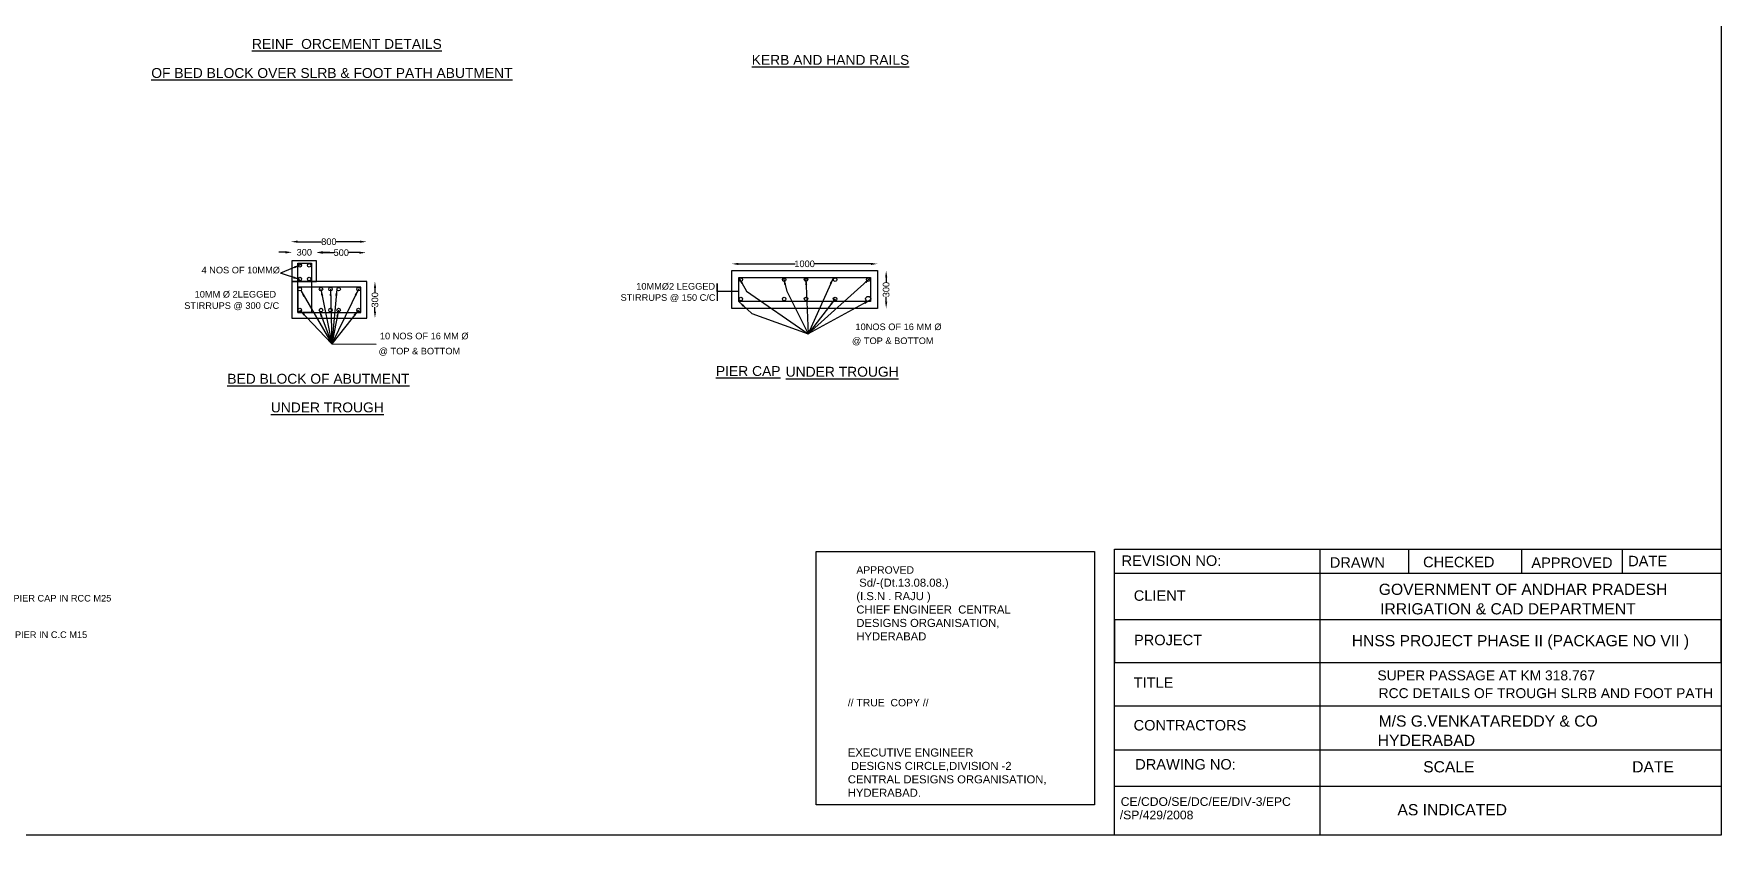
# Model space of a CAD drawing. Header units: millimetres. Extents: x -53216227 to -53198861, y 22132090 to 22143050.
# Drawn here: x -53209085 to -53198861, y 22132090 to 22136948 of the extents above; entities that cross this region are included whole.
import ezdxf

# ---------------------------------------------------------------- set-up
doc = ezdxf.new("R2010")
doc.units = ezdxf.units.MM
doc.header["$MEASUREMENT"] = 0
doc.header["$PDMODE"] = 32
doc.header["$PDSIZE"] = 28
for name, color, linetype in [('DIMENSION', 7, 'Continuous'), ('DRAWING', 2, 'Continuous'), ('TEXT', 7, 'Continuous')]:
    doc.layers.add(name, color=color, linetype=linetype)
doc.styles.get("Standard").update_dxf_attribs({"font": 'arial.ttf', "height": 40})
doc.dimstyles.get("Standard").update_dxf_attribs({"dimtxt": 40, "dimasz": 40, "dimexe": 0.18, "dimexo": 0.0625, "dimgap": 0.09, "dimtad": 0, "dimdec": 0, "dimzin": 0, "dimdsep": 46, "dimtxsty": 'Standard', "dimcen": 0.09, "dimse1": 1, "dimse2": 1, "dimadec": 0, "dimazin": 0, "dimtfac": 1, "dimtdec": 0, "dimtofl": 0, "dimtmove": 0, "dimatfit": 3, "dimfxl": 1, "dimtolj": 1, "dimtzin": 0, "dimarcsym": 0})

# ---------------------------------------------------------------- blocks, each defined once
blk = doc.blocks.new('*D71')
at = {"layer": 'Defpoints', "color": 0, "transparency": 16777216}
for p in [(-53207520, 22135623), (-53207520, 22135571), (-53207372, 22135571)]:
    blk.add_point(p, dxfattribs=at)
at = {"layer": 'DIMENSION', "color": 0, "lineweight": -2, "transparency": 16777216}
for p, q in [((-53207560, 22135623), (-53207600, 22135623)), ((-53207332, 22135623), (-53207292, 22135623))]:
    blk.add_line(p, q, dxfattribs=at)
at = {"layer": 'DIMENSION', "color": 0, "transparency": 16777216}
for points in [[(-53207560, 22135630), (-53207560, 22135616), (-53207520, 22135623)], [(-53207332, 22135630), (-53207332, 22135616), (-53207372, 22135623)]]:
    blk.add_solid(points, dxfattribs=at)
at = {"layer": 'DIMENSION', "color": 0, "transparency": 16777216, "insert": (-53207446, 22135623), "char_height": 40, "attachment_point": 5}
blk.add_mtext('\\A1;300', dxfattribs=at)
blk = doc.blocks.new('*D72')
at = {"layer": 'Defpoints', "color": 0, "transparency": 16777216}
for p in [(-53207372, 22135623), (-53207072, 22135621), (-53207072, 22135621)]:
    blk.add_point(p, dxfattribs=at)
at = {"layer": 'DIMENSION', "color": 0, "lineweight": -2, "transparency": 16777216}
for p, q in [((-53207332, 22135621), (-53207266, 22135621)), ((-53207112, 22135621), (-53207178, 22135621))]:
    blk.add_line(p, q, dxfattribs=at)
at = {"layer": 'DIMENSION', "color": 0, "transparency": 16777216}
for points in [[(-53207332, 22135627), (-53207332, 22135614), (-53207372, 22135621)], [(-53207112, 22135627), (-53207112, 22135614), (-53207072, 22135621)]]:
    blk.add_solid(points, dxfattribs=at)
at = {"layer": 'DIMENSION', "color": 0, "transparency": 16777216, "insert": (-53207222, 22135621), "char_height": 40, "attachment_point": 5}
blk.add_mtext('\\A1;500', dxfattribs=at)
blk = doc.blocks.new('*D73')
at = {"layer": 'Defpoints', "color": 0, "transparency": 16777216}
for p in [(-53207527, 22135691), (-53207068, 22135696), (-53207068, 22135687)]:
    blk.add_point(p, dxfattribs=at)
at = {"layer": 'DIMENSION', "color": 0, "lineweight": -2, "transparency": 16777216}
for p, q in [((-53207487, 22135687), (-53207342, 22135687)), ((-53207108, 22135687), (-53207253, 22135687))]:
    blk.add_line(p, q, dxfattribs=at)
at = {"layer": 'DIMENSION', "color": 0, "transparency": 16777216}
for points in [[(-53207487, 22135694), (-53207487, 22135681), (-53207527, 22135687)], [(-53207108, 22135694), (-53207108, 22135681), (-53207068, 22135687)]]:
    blk.add_solid(points, dxfattribs=at)
at = {"layer": 'DIMENSION', "color": 0, "transparency": 16777216, "insert": (-53207297, 22135687), "char_height": 40, "attachment_point": 5}
blk.add_mtext('\\A1;800', dxfattribs=at)
blk = doc.blocks.new('*D74')
at = {"layer": 'Defpoints', "color": 0, "transparency": 16777216}
for p in [(-53207068, 22135447), (-53207068, 22135224), (-53207018, 22135224)]:
    blk.add_point(p, dxfattribs=at)
at = {"layer": 'DIMENSION', "color": 0, "lineweight": -2, "transparency": 16777216}
for p, q in [((-53207018, 22135407), (-53207018, 22135380)), ((-53207018, 22135264), (-53207018, 22135291))]:
    blk.add_line(p, q, dxfattribs=at)
at = {"layer": 'DIMENSION', "color": 0, "transparency": 16777216}
for points in [[(-53207024, 22135407), (-53207011, 22135407), (-53207018, 22135447)], [(-53207024, 22135264), (-53207011, 22135264), (-53207018, 22135224)]]:
    blk.add_solid(points, dxfattribs=at)
at = {"layer": 'DIMENSION', "color": 0, "transparency": 16777216, "insert": (-53207018, 22135335), "char_height": 40, "attachment_point": 5, "rotation": 90}
blk.add_mtext('\\A1;300', dxfattribs=at)
blk = doc.blocks.new('*D110')
at = {"layer": 'Defpoints', "color": 0, "transparency": 16777216}
for p in [(-53204856, 22135512), (-53203973, 22135553), (-53203973, 22135512)]:
    blk.add_point(p, dxfattribs=at)
at = {"layer": 'DIMENSION', "color": 0, "lineweight": -2, "transparency": 16777216}
for p, q in [((-53204816, 22135553), (-53204472, 22135553)), ((-53204013, 22135553), (-53204357, 22135553))]:
    blk.add_line(p, q, dxfattribs=at)
at = {"layer": 'DIMENSION', "color": 0, "transparency": 16777216}
for points in [[(-53204816, 22135559), (-53204816, 22135546), (-53204856, 22135553)], [(-53204013, 22135559), (-53204013, 22135546), (-53203973, 22135553)]]:
    blk.add_solid(points, dxfattribs=at)
at = {"layer": 'DIMENSION', "color": 0, "transparency": 16777216, "insert": (-53204415, 22135553), "char_height": 40, "attachment_point": 5}
blk.add_mtext('\\A1;1000', dxfattribs=at)
blk = doc.blocks.new('*D111')
at = {"layer": 'Defpoints', "color": 0, "transparency": 16777216}
for p in [(-53203973, 22135512), (-53203973, 22135283), (-53203921, 22135283)]:
    blk.add_point(p, dxfattribs=at)
at = {"layer": 'DIMENSION', "color": 0, "lineweight": -2, "transparency": 16777216}
for p, q in [((-53203921, 22135472), (-53203921, 22135441)), ((-53203921, 22135323), (-53203921, 22135353))]:
    blk.add_line(p, q, dxfattribs=at)
at = {"layer": 'DIMENSION', "color": 0, "transparency": 16777216}
for points in [[(-53203927, 22135472), (-53203914, 22135472), (-53203921, 22135512)], [(-53203927, 22135323), (-53203914, 22135323), (-53203921, 22135283)]]:
    blk.add_solid(points, dxfattribs=at)
at = {"layer": 'DIMENSION', "color": 0, "transparency": 16777216, "insert": (-53203921, 22135397), "char_height": 40, "attachment_point": 5, "rotation": 90}
blk.add_mtext('\\A1;300', dxfattribs=at)

msp = doc.modelspace()

# ---------------------------------------------------------------- linework, layer by layer
at = {"layer": 'DIMENSION', "color": 0}
for points in [[(-53198861.5, 22132090.3), (-53216227.3, 22132090.3), (-53216227.3, 22143049.6), (-53198861.5, 22143049.6)], [(-53204344.3, 22133809.5), (-53202659.4, 22133809.5), (-53202659.4, 22132274.7), (-53204344.3, 22132274.7)]]:
    msp.add_lwpolyline(points, close=True, dxfattribs=at)
at = {"layer": 'DIMENSION'}
msp.add_lwpolyline([(-53204813.9, 22135385.7), (-53204943.7, 22135385.7), (-53204943.7, 22135435), (-53204943.7, 22135385.7), (-53204943.7, 22135329.1)], dxfattribs=at)
at = {"layer": 'DRAWING', "color": 0}
for points in [[(-53207520.5, 22135447), (-53207372.1, 22135447), (-53207372.1, 22135571.4), (-53207520.5, 22135571.4)], [(-53207485.3, 22135557.8), (-53207403, 22135557.8), (-53207403, 22135258.8), (-53207485.3, 22135258.8)], [(-53204855.8, 22135511.9), (-53203973.3, 22135511.9), (-53203973.3, 22135282.6), (-53204855.8, 22135282.6)], [(-53207067.6, 22135447), (-53207520.5, 22135447), (-53207520.5, 22135223.7), (-53207067.6, 22135223.7)], [(-53207102.8, 22135411.9), (-53207485.3, 22135411.9), (-53207485.3, 22135258.8), (-53207102.8, 22135258.8)], [(-53204813.9, 22135470), (-53204015.2, 22135470), (-53204015.2, 22135324.5), (-53204813.9, 22135324.5)], [(-53202537.4, 22133823.4), (-53198861.5, 22133823.4), (-53198861.5, 22132090.3), (-53202537.4, 22132090.3)], [(-53202537.4, 22133679.2), (-53198861.5, 22133679.2), (-53198861.5, 22133395.1), (-53202537.4, 22133395.1)], [(-53198861.5, 22133395.1), (-53202537.4, 22133395.1), (-53202537.4, 22133136.3), (-53198861.5, 22133136.3)]]:
    msp.add_lwpolyline(points, close=True, dxfattribs=at)
for points in [[(-53201293.5, 22133823.4), (-53201293.5, 22132090.3)], [(-53200756.9, 22133823.4), (-53200756.9, 22133679.2)], [(-53200072.5, 22133823.4), (-53200072.5, 22133679.2)], [(-53199461.4, 22133823.4), (-53199461.4, 22133679.2)], [(-53202537.4, 22133679.2), (-53198861.5, 22133679.2)], [(-53202537.4, 22133136.3), (-53198861.5, 22133136.3)], [(-53202537.4, 22132874.4), (-53198861.5, 22132874.4)], [(-53202537.4, 22132608.9), (-53198861.5, 22132608.9)], [(-53202537.4, 22132387.7), (-53198861.5, 22132387.7)]]:
    msp.add_lwpolyline(points, dxfattribs=at)
for centre, radius in [((-53207473.2, 22135544.4), 10.7), ((-53207416.1, 22135544.4), 10.7), ((-53207473.2, 22135461.7), 10.7), ((-53207473.2, 22135399.4), 10.7), ((-53207416.1, 22135461.7), 10.7), ((-53207345, 22135399.4), 10.7), ((-53207287.3, 22135399.4), 10.7), ((-53207238.1, 22135399.4), 10.7), ((-53207117.7, 22135399.4), 10.7), ((-53204801.6, 22135457.3), 10.7), ((-53204538.7, 22135457.3), 10.7), ((-53204406.5, 22135457.3), 10.7), ((-53204230.2, 22135457.3), 10.7), ((-53204029.8, 22135457.3), 10.7), ((-53207473.2, 22135272.8), 10.7), ((-53207345, 22135272.8), 10.7), ((-53207287.3, 22135272.8), 10.7), ((-53207238.1, 22135272.8), 10.7), ((-53207117.7, 22135272.8), 10.7), ((-53204801.6, 22135340.4), 10.7), ((-53204538.7, 22135340.4), 10.7), ((-53204406.5, 22135340.4), 10.7), ((-53204230.2, 22135340.4), 10.7), ((-53204029.8, 22135340.4), 15.7)]:
    msp.add_circle(centre, radius, dxfattribs=at)

# ---------------------------------------------------------------- texts
at = {"layer": 'TEXT', "color": 0}
for s, height, p in [('%%UREINF  ORCEMENT DETAILS', 60, (-53207763.1, 22136855.9)), ('%%UKERB AND HAND RAILS', 60, (-53204735.4, 22136759.2)), ('%%UOF BED BLOCK OVER SLRB & FOOT PATH ABUTMENT', 60, (-53208372.9, 22136679.7)), ('4 NOS OF 10MMØ', 40, (-53208068.5, 22135495.2)), ('10MM Ø 2LEGGED', 40, (-53208110.3, 22135348.8)), ('10MMØ2 LEGGED', 40, (-53205435.1, 22135396.9)), ('STIRRUPS @ 300 C/C', 40, (-53208173.2, 22135280.2)), (' STIRRUPS @ 150 C/C', 40, (-53205545.3, 22135329)), ('10NOS OF 16 MM Ø', 40, (-53204106.8, 22135151.5)), ('10 NOS OF 16 MM Ø', 40, (-53206988, 22135095.8)), ('@ TOP & BOTTOM', 40, (-53204127.9, 22135066.9)), ('@ TOP & BOTTOM', 40, (-53206995.7, 22135004.4)), ('%%UBED BLOCK OF ABUTMENT', 60, (-53207912.4, 22134826.7)), ('%%UPIER CAP', 60, (-53204952, 22134873.5)), ('%%UUNDER TROUGH', 60, (-53204529.5, 22134869.2)), ('%%UUNDER TROUGH', 60, (-53207648.8, 22134653.1)), ('REVISION NO:', 63.337, (-53202494.8, 22133722.7)), ('DRAWN ', 63.34, (-53201233.2, 22133711.8)), ('CHECKED ', 63.34, (-53200668, 22133714.6)), ('APPROVED ', 63.34, (-53200011.8, 22133710.5)), ('DATE ', 63.34, (-53199425.5, 22133720.4)), ('PIER CAP IN RCC M25', 40, (-53209208.1, 22133506.7)), ('CLIENT', 63.34, (-53202420.8, 22133511.1)), ('GOVERNMENT OF ANDHAR PRADESH ', 67.861, (-53200936.1, 22133546.8)), ('IRRIGATION & CAD DEPARTMENT ', 67.861, (-53200928.1, 22133428.6)), ('PIER IN C.C M15', 40, (-53209198.9, 22133285.8)), ('PROJECT', 63.34, (-53202419.4, 22133242.1)), ('HNSS PROJECT PHASE II (PACKAGE NO VII )', 67.861, (-53201100, 22133235.7)), ('TITLE ', 63.34, (-53202421.4, 22132983.8)), ('SUPER PASSAGE AT KM 318.767', 60, (-53200944.4, 22133029.2)), ('RCC DETAILS OF TROUGH SLRB AND FOOT PATH', 60, (-53200937.1, 22132921.5)), ('CONTRACTORS ', 63.337, (-53202421.9, 22132725.3)), ('M/S G.VENKATAREDDY & CO ', 67.861, (-53200937.1, 22132748.5)), ('HYDERABAD ', 67.86, (-53200942.5, 22132631.8)), ('DRAWING NO:', 63.337, (-53202411.9, 22132488.6)), ('SCALE ', 67.86, (-53200667.3, 22132471.2)), ('DATE ', 67.86, (-53199401.1, 22132471.2)), ('CE/CDO/SE/DC/EE/DIV-3/EPC', 52.684, (-53202499.7, 22132268)), ('/SP/429/2008', 52.684, (-53202505.4, 22132186.9)), ('AS INDICATED ', 67.861, (-53200823.1, 22132211.1))]:
    msp.add_text(s, height=height, dxfattribs=at).set_placement(p)
at = {"layer": 'TEXT', "color": 0, "char_height": 45.028, "attachment_point": 1}
for s, insert, width in [('APPROVED \\P {\\H1.0833x;Sd/-(Dt.13.08.08.) \\P(I.S.N . RAJU ) \\PCHIEF ENGINEER  CENTRAL DESIGNS ORGANISATION, HYDERABAD }', (-53204101.4, 22133720.4), 1207.662), ('// TRUE  COPY // \\P\\P\\P\\P{\\H1.0833x;EXECUTIVE ENGINEER \\P DESIGNS CIRCLE,DIVISION -2 CENTRAL DESIGNS ORGANISATION, HYDERABAD.}', (-53204153.1, 22132916.5), 1219.94)]:
    msp.add_mtext(s, dxfattribs=dict(at, insert=insert, width=width))

# ---------------------------------------------------------------- dimensions: what is measured, and where the dimension line sits
at = {"layer": 'DIMENSION', "color": 0}
for base, p1, p2, text, picture, middle in [((-53207068.2, 22135687.4), (-53207526.8, 22135691.4), (-53207068.2, 22135696.2), '800', '*D73', (-53207297.5, 22135687.4)), ((-53207520.5, 22135623.1), (-53207372.1, 22135571.4), (-53207520.5, 22135571.4), '300', '*D71', (-53207446.3, 22135623.1)), ((-53207071.6, 22135620.5), (-53207372.1, 22135622.6), (-53207071.6, 22135620.5), '500', '*D72', (-53207221.8, 22135620.5)), ((-53203973.3, 22135552.5), (-53204855.8, 22135511.9), (-53203973.3, 22135511.9), '1000', '*D110', (-53204414.6, 22135552.5))]:
    dim = msp.add_linear_dim(base=base, p1=p1, p2=p2, text=text, dimstyle='Standard', dxfattribs=at)
    dim.commit()
    dim.dimension.update_dxf_attribs({"geometry": picture, "text_midpoint": middle})
for base, p1, p2, picture, middle in [((-53203920.6, 22135282.6), (-53203973.3, 22135511.9), (-53203973.3, 22135282.6), '*D111', (-53203920.6, 22135397.3)), ((-53207017.6, 22135223.7), (-53207067.6, 22135447), (-53207067.6, 22135223.7), '*D74', (-53207017.6, 22135335.3))]:
    dim = msp.add_linear_dim(base=base, p1=p1, p2=p2, angle=90, text='300', dimstyle='Standard', dxfattribs=at)
    dim.commit()
    dim.dimension.update_dxf_attribs({"geometry": picture, "text_midpoint": middle})

# ---------------------------------------------------------------- leaders
for points in [[(-53207469.7, 22135546.9), (-53207589.7, 22135496.3)], [(-53207473.7, 22135458.5), (-53207589.7, 22135496.3)], [(-53207467.1, 22135390.7), (-53207278.7, 22135067.9), (-53207010.8, 22135066.2)], [(-53207345, 22135399.4), (-53207278.7, 22135067.9)], [(-53207287.3, 22135399.4), (-53207278.7, 22135067.9)], [(-53207248.8, 22135400.3), (-53207278.7, 22135067.9)], [(-53207117.7, 22135399.4), (-53207278.7, 22135067.9)], [(-53204813.9, 22135470), (-53204766.7, 22135387.8), (-53204393.9, 22135129.2)], [(-53204543, 22135467), (-53204522.8, 22135387.9), (-53204393.9, 22135129.2)], [(-53204406.9, 22135467.9), (-53204393.9, 22135129.2)], [(-53204240.8, 22135470), (-53204393.9, 22135129.2)], [(-53204015.2, 22135467.9), (-53204393.9, 22135129.2)], [(-53204813.9, 22135324.5), (-53204735.3, 22135251.8), (-53204393.9, 22135129.2)], [(-53204230.2, 22135340.4), (-53204393.9, 22135129.2)], [(-53204015.2, 22135334.5), (-53204393.9, 22135129.2)], [(-53207473.2, 22135272.8), (-53207278.7, 22135067.9)], [(-53207355.7, 22135272.8), (-53207278.7, 22135067.9)], [(-53207117.7, 22135272.8), (-53207278.7, 22135067.9)], [(-53207238.1, 22135272.8), (-53207278.7, 22135067.9)]]:
    msp.add_leader(points, dimstyle='Standard', override={"dimgap": 0.09, "dimtad": 0}, dxfattribs=at)

doc.saveas('drawing.dxf')
